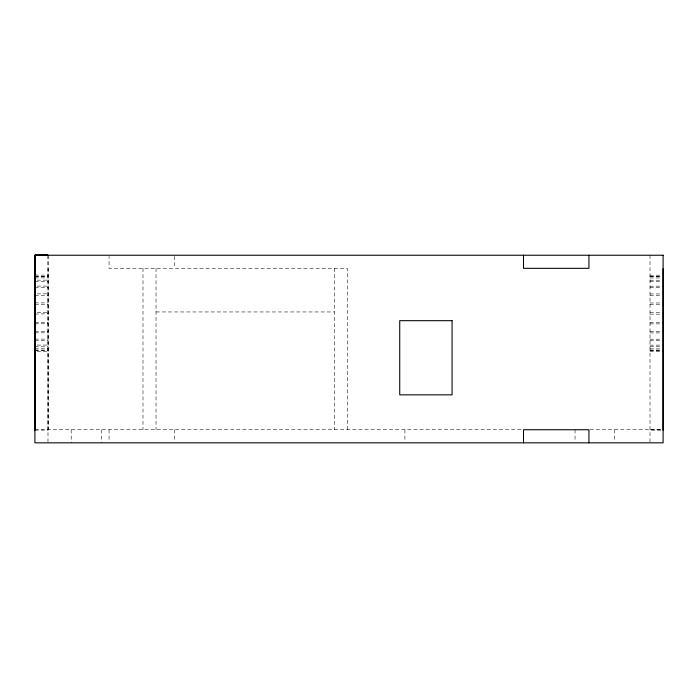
<?xml version="1.0" encoding="UTF-8"?>
<svg xmlns="http://www.w3.org/2000/svg" width="698" height="698" viewBox="0 0 698 698"><rect width="100%" height="100%" fill="white"/><g stroke="black" fill="none" stroke-linecap="round" stroke-linejoin="round"><path stroke-width="0.52" stroke-dasharray="3.49 2.62" d="M35.005 430.108L48.092 430.108L48.092 268.695M660.919 430.177L650.013 430.177L650.013 429.41L663.1 429.41M35.005 275.117L48.092 275.117M650.013 275.187L660.919 275.187M35.005 276.391L48.092 276.391M650.013 276.469L660.919 276.469M35.005 276.609L48.092 276.609M650.013 276.678L660.919 276.678M35.005 277.883L48.092 277.883M650.013 277.961L660.919 277.961M37.186 280.134L48.092 280.134M650.013 280.212L663.1 280.212M35.005 281.626L48.092 281.626M650.013 281.704L660.919 281.704M37.186 286.093L48.092 286.093M650.013 286.171L663.1 286.171M35.005 287.585L48.092 287.585M650.013 287.663L660.919 287.663M37.186 293.858L48.092 293.858M650.013 293.937L663.1 293.937M35.005 295.35L48.092 295.35M650.013 295.429L660.919 295.429M35.005 302.897L48.092 302.897M650.013 302.976L663.1 302.976M35.005 304.389L48.092 304.389M650.013 304.468L663.1 304.468M156.029 311.954L334.342 311.954M37.186 312.599L48.092 312.268M650.013 312.678L663.1 312.678M35.005 314.091L48.092 313.76M650.013 314.17L663.1 314.17M35.005 322.301L48.092 322.301M650.013 322.38L663.1 322.38M35.005 323.793L48.092 323.793M650.013 323.872L663.1 323.872M35.005 331.341L48.092 331.341M650.013 331.419L663.1 331.419M35.005 332.833L48.092 332.833M650.013 332.911L660.919 332.911M35.005 339.106L48.092 339.106M650.013 339.184L660.919 339.184M35.005 340.598L48.092 340.598M650.013 340.676L663.1 340.676M37.186 345.065L48.092 345.065M650.013 345.144L663.1 345.144M35.005 346.557L48.092 346.557M650.013 346.636L660.919 346.636M35.005 348.808L48.092 348.808M650.013 348.887L660.919 348.887M35.005 350.091L48.092 350.091M650.013 350.16L660.919 350.16M35.005 350.3L48.092 350.3M650.013 350.379L663.1 350.379M37.186 351.583L48.092 351.583M650.013 351.652L663.1 351.652M34.9 429.741L521.607 429.741M590.028 429.741L663.1 429.741M48.092 430.108L48.092 256.21M650.013 255.241L650.013 442.829M614.31 429.741L614.31 441.738M575.047 429.741L575.047 441.738M404.91 429.741L404.91 441.738M347.377 429.741L347.377 268.329L109.062 268.329L109.062 256.332M334.342 268.329L334.342 429.741M174.5 256.332L174.5 268.329M174.5 429.741L174.5 441.738M156.029 268.329L156.029 429.741M142.994 268.329L142.994 429.741M109.062 429.741L109.062 441.738M101.742 429.741L101.742 442.829M71.205 429.741L71.205 442.829M47.988 255.241L47.988 442.829"/><path stroke-width="1.05" d="M663.1 430.177L663.1 268.765M34.9 430.108L34.9 255.241L47.988 255.171L35.005 255.171L35.005 430.108M588.938 255.241L588.938 268.329L523.5 268.329L523.5 255.241M588.938 442.829L588.938 429.741L523.5 429.741L523.5 442.829M663.1 255.241L34.9 255.241L34.9 442.829L663.1 442.829L663.1 255.241M452.077 320.679L399.727 320.679L399.727 394.841L452.077 394.841L452.077 320.679"/></g></svg>
